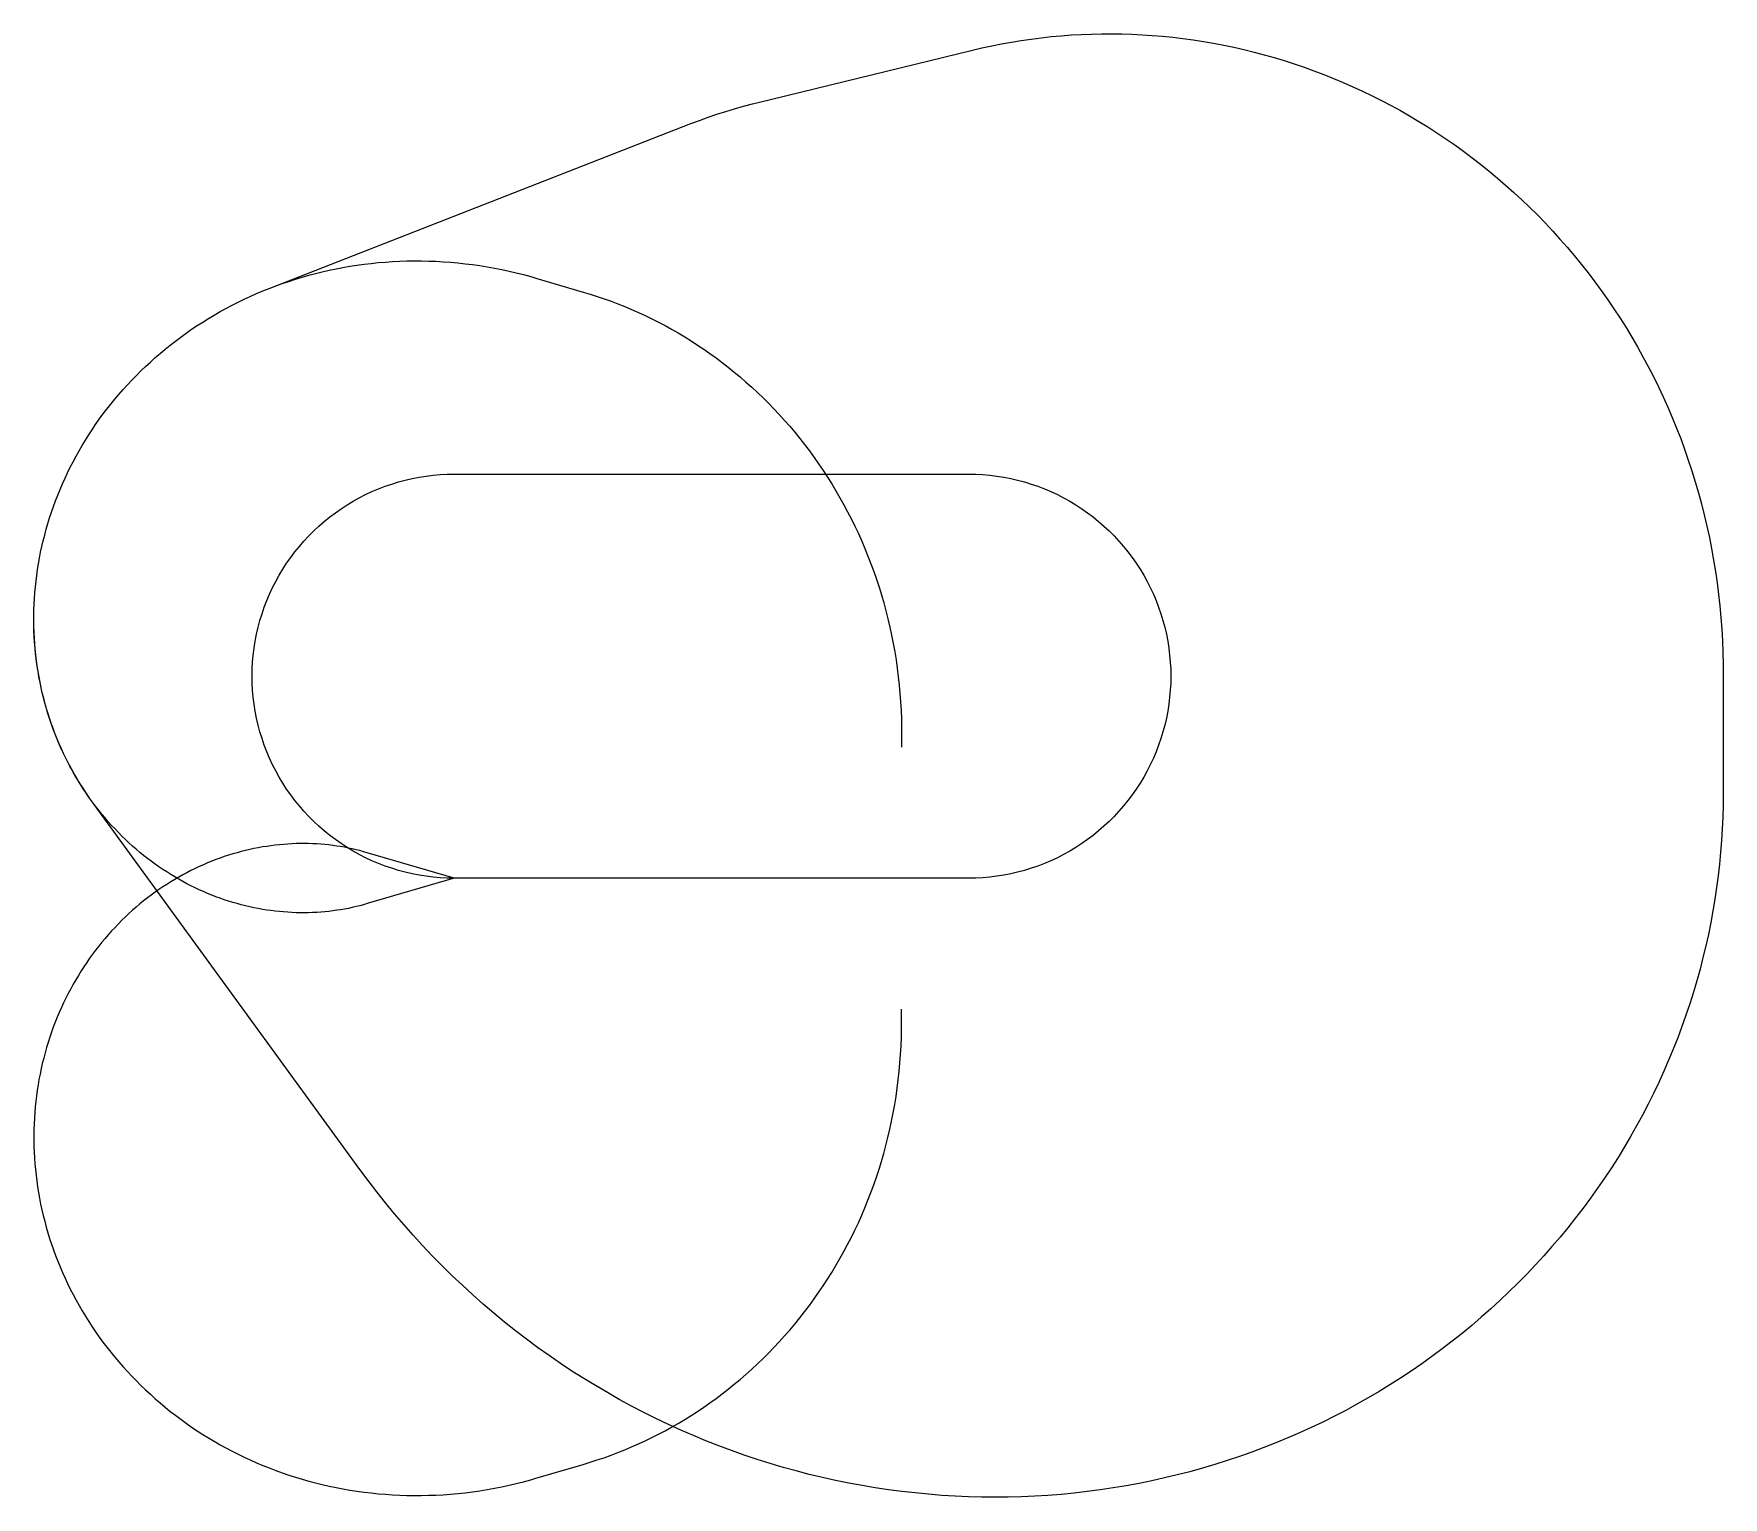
# Model space of a CAD drawing. Header units: metres. Extents: x -5281 to 15943, y -7779 to 10611.
import ezdxf

# ---------------------------------------------------------------- set-up
doc = ezdxf.new("R2010")
doc.units = ezdxf.units.M

msp = doc.modelspace()

# ---------------------------------------------------------------- linework, layer by layer
at = {"layer": 'NorminalTrack', "color": 1}
msp.add_lwpolyline([(0, 0), (0, 0), (-89, 2), (-177, 6), (-265, 14), (-353, 25), (-441, 39), (-528, 55), (-614, 75), (-700, 98), (-784, 124), (-868, 153), (-951, 185), (-1033, 219), (-1113, 257), (-1192, 297), (-1269, 340), (-1345, 386), (-1420, 434), (-1492, 485), (-1563, 538), (-1632, 594), (-1699, 652), (-1763, 712), (-1826, 775), (-1887, 840), (-1945, 907), (-2000, 976), (-2054, 1046), (-2105, 1119), (-2153, 1193), (-2198, 1269), (-2241, 1347), (-2282, 1426), (-2319, 1506), (-2354, 1588), (-2385, 1670), (-2414, 1754), (-2440, 1839), (-2463, 1924), (-2483, 2011), (-2500, 2098), (-2514, 2185), (-2525, 2273), (-2532, 2361), (-2537, 2450), (-2539, 2539), (-2537, 2627), (-2532, 2716), (-2525, 2804), (-2514, 2892), (-2500, 2979), (-2483, 3066), (-2463, 3153), (-2440, 3238), (-2414, 3323), (-2385, 3407), (-2354, 3490), (-2319, 3571), (-2282, 3651), (-2241, 3730), (-2198, 3808), (-2153, 3884), (-2105, 3958), (-2054, 4031), (-2000, 4101), (-1945, 4170), (-1887, 4237), (-1826, 4302), (-1763, 4365), (-1699, 4425), (-1632, 4483), (-1563, 4539), (-1492, 4592), (-1420, 4643), (-1345, 4691), (-1269, 4737), (-1192, 4780), (-1113, 4820), (-1033, 4858), (-951, 4892), (-868, 4924), (-784, 4953), (-700, 4979), (-614, 5002), (-528, 5022), (-441, 5039), (-353, 5052), (-265, 5063), (-177, 5071), (-89, 5076), (0, 5077), (0, 5077), (6465, 5077), (6465, 5077), (6553, 5076), (6642, 5071), (6730, 5063), (6818, 5052), (6906, 5039), (6993, 5022), (7079, 5002), (7164, 4979), (7249, 4953), (7333, 4924), (7416, 4892), (7497, 4858), (7578, 4820), (7657, 4780), (7734, 4737), (7810, 4691), (7884, 4643), (7957, 4592), (8028, 4539), (8097, 4483), (8163, 4425), (8228, 4365), (8291, 4302), (8351, 4237), (8409, 4170), (8465, 4101), (8519, 4031), (8569, 3958), (8618, 3884), (8663, 3808), (8706, 3730), (8746, 3651), (8784, 3571), (8818, 3490), (8850, 3407), (8879, 3323), (8905, 3238), (8928, 3153), (8948, 3066), (8965, 2979), (8979, 2892), (8989, 2804), (8997, 2716), (9002, 2627), (9003, 2539), (9002, 2450), (8997, 2361), (8989, 2273), (8979, 2185), (8965, 2098), (8948, 2011), (8928, 1924), (8905, 1839), (8879, 1754), (8850, 1670), (8818, 1588), (8784, 1506), (8746, 1426), (8706, 1347), (8663, 1269), (8618, 1193), (8569, 1119), (8519, 1046), (8465, 976), (8409, 907), (8351, 840), (8291, 775), (8228, 712), (8163, 652), (8097, 594), (8028, 538), (7957, 485), (7884, 434), (7810, 386), (7734, 340), (7657, 297), (7578, 257), (7497, 219), (7416, 185), (7333, 153), (7249, 124), (7164, 98), (7079, 75), (6993, 55), (6906, 39), (6818, 25), (6730, 14), (6642, 6), (6553, 2), (6465, 0), (0, 0)], dxfattribs=at)
at = {"layer": 'WindSpiral', "color": 5}
for points in [[(0, 0), (-1091, -320), (-1138, -333), (-1185, -346), (-1232, -358), (-1280, -368), (-1329, -379), (-1377, -388), (-1426, -396), (-1476, -404), (-1525, -411), (-1575, -417), (-1626, -422), (-1676, -426), (-1727, -430), (-1778, -432), (-1830, -434), (-1882, -435), (-1934, -435), (-1986, -434), (-2038, -432), (-2091, -429), (-2143, -425), (-2196, -420), (-2249, -415), (-2302, -408), (-2355, -400), (-2408, -392), (-2462, -382), (-2515, -372), (-2568, -360), (-2622, -348), (-2675, -334), (-2728, -320), (-2781, -305), (-2834, -288), (-2888, -271), (-2941, -252), (-2993, -233), (-3046, -213), (-3099, -191), (-3151, -169), (-3203, -145), (-3255, -121), (-3307, -96), (-3358, -69), (-3409, -42), (-3460, -14), (-3511, 16), (-3561, 46), (-3611, 78), (-3660, 110), (-3709, 143), (-3758, 177), (-3806, 213), (-3854, 249), (-3902, 286), (-3948, 324), (-3995, 363), (-4041, 403), (-4086, 444), (-4131, 486), (-4175, 529), (-4218, 573), (-4261, 618), (-4303, 663), (-4345, 710), (-4386, 757), (-4426, 805), (-4466, 854), (-4505, 904), (-4543, 955), (-4580, 1007), (-4616, 1059), (-4652, 1112), (-4687, 1166), (-4721, 1221), (-4754, 1277), (-4787, 1333), (-4818, 1390), (-4849, 1448), (-4878, 1507), (-4907, 1566), (-4935, 1626), (-4962, 1687), (-4988, 1748), (-5012, 1810), (-5036, 1872), (-5059, 1936), (-5081, 1999), (-5101, 2064), (-5121, 2129), (-5140, 2194), (-5157, 2260), (-5174, 2327), (-5189, 2393), (-5203, 2461), (-5216, 2529), (-5228, 2597), (-5239, 2666), (-5248, 2735), (-5257, 2804), (-5264, 2874), (-5270, 2945), (-5274, 3015), (-5278, 3086), (-5280, 3157), (-5281, 3228), (-5281, 3300), (-5280, 3371), (-5277, 3443), (-5273, 3515), (-5268, 3588), (-5261, 3660), (-5253, 3732), (-5244, 3805), (-5234, 3877), (-5222, 3950), (-5209, 4022), (-5195, 4095), (-5179, 4167), (-5162, 4240), (-5144, 4312), (-5125, 4384), (-5104, 4456), (-5082, 4528), (-5058, 4600), (-5033, 4671), (-5007, 4743), (-4980, 4814), (-4951, 4884), (-4921, 4955), (-4889, 5025), (-4857, 5094), (-4823, 5164), (-4787, 5232), (-4751, 5301), (-4713, 5369), (-4674, 5436), (-4633, 5503), (-4591, 5570), (-4548, 5636), (-4504, 5701), (-4459, 5766), (-4412, 5830), (-4364, 5893), (-4314, 5956), (-4264, 6018), (-4212, 6079), (-4159, 6140), (-4105, 6200), (-4050, 6259), (-3993, 6317), (-3936, 6374), (-3877, 6431), (-3817, 6486), (-3756, 6541), (-3694, 6595), (-3630, 6648), (-3566, 6700), (-3501, 6750), (-3434, 6800), (-3367, 6849), (-3298, 6897), (-3229, 6943), (-3158, 6989), (-3087, 7033), (-3014, 7076), (-2941, 7119), (-2867, 7159), (-2791, 7199), (-2715, 7238), (-2638, 7275), (-2561, 7311), (-2482, 7346), (-2403, 7379), (-2323, 7411), (-2323, 7411), (2973, 9482), (3081, 9523), (3190, 9562), (3300, 9600), (3411, 9635), (3523, 9669), (3635, 9701), (3748, 9731), (3820, 9749), (6510, 10406), (6631, 10434), (6753, 10461), (6876, 10485), (7000, 10507), (7124, 10527), (7248, 10545), (7373, 10561), (7499, 10575), (7625, 10586), (7751, 10596), (7878, 10603), (8005, 10608), (8132, 10610), (8260, 10611), (8387, 10609), (8515, 10605), (8643, 10599), (8771, 10590), (8900, 10580), (9028, 10567), (9156, 10552), (9284, 10534), (9412, 10514), (9540, 10492), (9668, 10468), (9795, 10441), (9922, 10412), (10049, 10381), (10176, 10348), (10302, 10312), (10427, 10274), (10553, 10234), (10677, 10192), (10801, 10147), (10925, 10100), (11048, 10051), (11170, 10000), (11292, 9946), (11412, 9891), (11532, 9833), (11652, 9773), (11770, 9710), (11887, 9646), (12003, 9579), (12119, 9510), (12233, 9440), (12347, 9367), (12459, 9292), (12570, 9214), (12680, 9135), (12788, 9054), (12896, 8971), (13002, 8886), (13106, 8798), (13210, 8709), (13312, 8618), (13412, 8525), (13511, 8430), (13609, 8334), (13705, 8235), (13799, 8135), (13892, 8032), (13983, 7928), (14072, 7823), (14160, 7715), (14246, 7606), (14330, 7495), (14412, 7383), (14493, 7269), (14571, 7153), (14648, 7036), (14723, 6918), (14796, 6798), (14866, 6676), (14935, 6553), (15002, 6429), (15066, 6303), (15129, 6176), (15189, 6048), (15247, 5919), (15304, 5788), (15357, 5656), (15409, 5523), (15458, 5389), (15505, 5254), (15550, 5118), (15593, 4981), (15633, 4843), (15671, 4704), (15706, 4565), (15739, 4424), (15770, 4283), (15798, 4141), (15823, 3998), (15847, 3855), (15868, 3711), (15886, 3566), (15902, 3421), (15915, 3276), (15926, 3130), (15934, 2984), (15940, 2837), (15943, 2690), (15943, 2585), (15943, 1063), (15942, 916), (15938, 768), (15932, 621), (15923, 473), (15911, 325), (15897, 178), (15880, 30), (15861, -118), (15839, -265), (15814, -412), (15787, -559), (15757, -706), (15724, -852), (15689, -998), (15652, -1144), (15611, -1289), (15569, -1433), (15523, -1578), (15475, -1721), (15425, -1864), (15372, -2006), (15316, -2147), (15258, -2288), (15197, -2427), (15134, -2566), (15068, -2704), (15000, -2841), (14929, -2977), (14856, -3112), (14780, -3245), (14702, -3378), (14622, -3509), (14539, -3639), (14453, -3768), (14366, -3896), (14276, -4022), (14183, -4146), (14089, -4270), (13992, -4392), (13893, -4512), (13792, -4630), (13688, -4747), (13582, -4863), (13475, -4976), (13365, -5088), (13252, -5198), (13138, -5307), (13022, -5413), (12904, -5518), (12784, -5620), (12662, -5721), (12538, -5820), (12412, -5916), (12284, -6011), (12155, -6103), (12024, -6193), (11891, -6281), (11756, -6367), (11619, -6451), (11481, -6532), (11342, -6611), (11201, -6688), (11058, -6762), (10914, -6834), (10768, -6903), (10622, -6970), (10473, -7034), (10324, -7096), (10173, -7156), (10021, -7213), (9868, -7267), (9713, -7319), (9558, -7368), (9401, -7414), (9244, -7458), (9085, -7499), (8926, -7537), (8766, -7572), (8605, -7605), (8443, -7635), (8281, -7662), (8117, -7687), (7954, -7708), (7789, -7727), (7625, -7743), (7459, -7756), (7294, -7766), (7127, -7773), (6961, -7778), (6794, -7779), (6627, -7778), (6460, -7773), (6293, -7766), (6126, -7756), (5959, -7742), (5791, -7726), (5624, -7707), (5457, -7685), (5291, -7660), (5124, -7633), (4958, -7602), (4792, -7568), (4626, -7531), (4461, -7492), (4297, -7449), (4133, -7404), (3969, -7355), (3807, -7304), (3645, -7250), (3483, -7193), (3323, -7133), (3163, -7070), (3005, -7004), (2847, -6936), (2691, -6864), (2535, -6790), (2381, -6713), (2227, -6633), (2075, -6551), (1925, -6465), (1775, -6377), (1627, -6287), (1480, -6193), (1335, -6097), (1192, -5998), (1049, -5897), (909, -5793), (770, -5687), (633, -5578), (498, -5466), (364, -5352), (233, -5235), (103, -5116), (-25, -4995), (-151, -4871), (-275, -4745), (-397, -4617), (-516, -4486), (-634, -4354), (-749, -4219), (-862, -4081), (-973, -3942), (-1082, -3801), (-1184, -3662), (-4555, 971), (-4592, 1023), (-4628, 1076), (-4663, 1129), (-4698, 1184), (-4732, 1239), (-4765, 1295), (-4797, 1351), (-4828, 1409), (-4858, 1467), (-4888, 1526), (-4916, 1585), (-4944, 1645), (-4970, 1706), (-4996, 1768), (-5020, 1830), (-5044, 1892), (-5066, 1956), (-5087, 2020), (-5108, 2084), (-5127, 2149), (-5145, 2215), (-5163, 2281), (-5179, 2348), (-5194, 2415), (-5207, 2483), (-5220, 2551), (-5231, 2619), (-5242, 2688), (-5251, 2757), (-5259, 2827), (-5266, 2897), (-5271, 2967), (-5276, 3038), (-5279, 3108), (-5281, 3180), (-5281, 3251), (-5281, 3253)], [(0, 0), (-1091, -320), (-1138, -333), (-1185, -346), (-1232, -358), (-1280, -368), (-1329, -379), (-1377, -388), (-1426, -396), (-1476, -404), (-1525, -411), (-1575, -417), (-1626, -422), (-1676, -426), (-1727, -430), (-1778, -432), (-1830, -434), (-1882, -435), (-1934, -435), (-1986, -434), (-2038, -432), (-2091, -429), (-2143, -425), (-2196, -420), (-2249, -415), (-2302, -408), (-2355, -400), (-2408, -392), (-2462, -382), (-2515, -372), (-2568, -360), (-2622, -348), (-2675, -334), (-2728, -320), (-2781, -305), (-2834, -288), (-2888, -271), (-2941, -252), (-2993, -233), (-3046, -213), (-3099, -191), (-3151, -169), (-3203, -145), (-3255, -121), (-3307, -96), (-3358, -69), (-3409, -42), (-3460, -14), (-3511, 16), (-3561, 46), (-3611, 78), (-3660, 110), (-3709, 143), (-3758, 177), (-3806, 213), (-3854, 249), (-3902, 286), (-3948, 324), (-3995, 363), (-4041, 403), (-4086, 444), (-4131, 486), (-4175, 529), (-4218, 573), (-4261, 618), (-4303, 663), (-4345, 710), (-4386, 757), (-4426, 805), (-4466, 854), (-4505, 904), (-4543, 955), (-4580, 1007), (-4616, 1059), (-4652, 1112), (-4687, 1166), (-4721, 1221), (-4754, 1277), (-4787, 1333), (-4818, 1390), (-4849, 1448), (-4878, 1507), (-4907, 1566), (-4935, 1626), (-4962, 1687), (-4988, 1748), (-5012, 1810), (-5036, 1872), (-5059, 1936), (-5081, 1999), (-5101, 2064), (-5121, 2129), (-5140, 2194), (-5157, 2260), (-5174, 2327), (-5189, 2393), (-5203, 2461), (-5216, 2529), (-5228, 2597), (-5239, 2666), (-5248, 2735), (-5257, 2804), (-5264, 2874), (-5270, 2945), (-5274, 3015), (-5278, 3086), (-5280, 3157), (-5281, 3228), (-5281, 3300), (-5280, 3371), (-5277, 3443), (-5273, 3515), (-5268, 3588), (-5261, 3660), (-5253, 3732), (-5244, 3805), (-5234, 3877), (-5222, 3950), (-5209, 4022), (-5195, 4095), (-5179, 4167), (-5162, 4240), (-5144, 4312), (-5125, 4384), (-5104, 4456), (-5082, 4528), (-5058, 4600), (-5033, 4671), (-5007, 4743), (-4980, 4814), (-4951, 4884), (-4921, 4955), (-4889, 5025), (-4857, 5094), (-4823, 5164), (-4787, 5232), (-4751, 5301), (-4713, 5369), (-4674, 5436), (-4633, 5503), (-4591, 5570), (-4548, 5636), (-4504, 5701), (-4459, 5766), (-4412, 5830), (-4364, 5893), (-4314, 5956), (-4264, 6018), (-4212, 6079), (-4159, 6140), (-4105, 6200), (-4050, 6259), (-3993, 6317), (-3936, 6374), (-3877, 6431), (-3817, 6486), (-3756, 6541), (-3694, 6595), (-3630, 6648), (-3566, 6700), (-3501, 6750), (-3434, 6800), (-3367, 6849), (-3298, 6897), (-3229, 6943), (-3158, 6989), (-3087, 7033), (-3014, 7076), (-2941, 7119), (-2867, 7159), (-2791, 7199), (-2715, 7238), (-2638, 7275), (-2561, 7311), (-2482, 7346), (-2403, 7379), (-2323, 7411), (-2242, 7442), (-2160, 7472), (-2078, 7500), (-1995, 7526), (-1911, 7552), (-1827, 7576), (-1742, 7598), (-1657, 7619), (-1570, 7639), (-1484, 7657), (-1397, 7674), (-1309, 7689), (-1221, 7703), (-1132, 7715), (-1043, 7726), (-954, 7735), (-864, 7742), (-774, 7748), (-684, 7753), (-593, 7756), (-503, 7757), (-411, 7757), (-320, 7755), (-229, 7752), (-137, 7747), (-45, 7740), (47, 7732), (138, 7722), (230, 7710), (322, 7697), (414, 7682), (506, 7666), (598, 7648), (689, 7628), (781, 7607), (872, 7584), (963, 7559), (1027, 7541), (1622, 7366), (1710, 7340), (1797, 7311), (1885, 7282), (1971, 7250), (2058, 7217), (2144, 7183), (2229, 7147), (2314, 7109), (2399, 7070), (2483, 7029), (2567, 6987), (2650, 6943), (2732, 6898), (2814, 6851), (2896, 6802), (2976, 6752), (3056, 6700), (3135, 6647), (3213, 6593), (3291, 6537), (3368, 6479), (3444, 6420), (3519, 6360), (3593, 6298), (3666, 6235), (3738, 6170), (3810, 6104), (3880, 6036), (3949, 5967), (4017, 5897), (4085, 5825), (4150, 5753), (4215, 5678), (4279, 5603), (4341, 5526), (4403, 5448), (4463, 5369), (4522, 5288), (4579, 5207), (4635, 5124), (4690, 5040), (4744, 4955), (4796, 4869), (4846, 4781), (4896, 4693), (4943, 4604), (4990, 4513), (5035, 4422), (5078, 4330), (5120, 4236), (5160, 4142), (5199, 4047), (5236, 3951), (5271, 3854), (5305, 3757), (5338, 3658), (5368, 3559), (5397, 3459), (5424, 3359), (5450, 3257), (5474, 3155), (5496, 3053), (5516, 2950), (5535, 2846), (5551, 2742), (5566, 2637), (5580, 2532), (5591, 2427), (5600, 2321), (5608, 2214), (5614, 2108), (5618, 2001), (5620, 1894), (5620, 1786), (5619, 1678), (5618, 1646)], [(0, 0), (-1091, 320), (-1138, 333), (-1185, 346), (-1232, 358), (-1280, 368), (-1329, 379), (-1377, 388), (-1426, 396), (-1476, 404), (-1525, 411), (-1575, 417), (-1626, 422), (-1676, 426), (-1727, 430), (-1778, 432), (-1830, 434), (-1882, 435), (-1934, 435), (-1986, 434), (-2038, 432), (-2091, 429), (-2143, 425), (-2196, 420), (-2249, 415), (-2302, 408), (-2355, 400), (-2408, 392), (-2462, 382), (-2515, 372), (-2568, 360), (-2622, 348), (-2675, 334), (-2728, 320), (-2781, 305), (-2834, 288), (-2888, 271), (-2941, 252), (-2993, 233), (-3046, 213), (-3099, 191), (-3151, 169), (-3203, 145), (-3255, 121), (-3307, 96), (-3358, 69), (-3409, 42), (-3460, 14), (-3511, -16), (-3561, -46), (-3611, -78), (-3660, -110), (-3709, -143), (-3758, -177), (-3806, -213), (-3854, -249), (-3902, -286), (-3948, -324), (-3995, -363), (-4041, -403), (-4086, -444), (-4131, -486), (-4175, -529), (-4218, -573), (-4261, -618), (-4303, -663), (-4345, -710), (-4386, -757), (-4426, -805), (-4466, -854), (-4505, -904), (-4543, -955), (-4580, -1007), (-4616, -1059), (-4652, -1112), (-4687, -1166), (-4721, -1221), (-4754, -1277), (-4787, -1333), (-4818, -1390), (-4849, -1448), (-4878, -1507), (-4907, -1566), (-4935, -1626), (-4962, -1687), (-4988, -1748), (-5012, -1810), (-5036, -1872), (-5059, -1936), (-5081, -1999), (-5101, -2064), (-5121, -2129), (-5140, -2194), (-5157, -2260), (-5174, -2327), (-5189, -2393), (-5203, -2461), (-5216, -2529), (-5228, -2597), (-5239, -2666), (-5248, -2735), (-5257, -2804), (-5264, -2874), (-5270, -2945), (-5274, -3015), (-5278, -3086), (-5280, -3157), (-5281, -3228), (-5281, -3300), (-5280, -3371), (-5277, -3443), (-5273, -3515), (-5268, -3588), (-5261, -3660), (-5253, -3732), (-5244, -3805), (-5234, -3877), (-5222, -3950), (-5209, -4022), (-5195, -4095), (-5179, -4167), (-5162, -4240), (-5144, -4312), (-5125, -4384), (-5104, -4456), (-5082, -4528), (-5058, -4600), (-5033, -4671), (-5007, -4743), (-4980, -4814), (-4951, -4884), (-4921, -4955), (-4889, -5025), (-4857, -5094), (-4823, -5164), (-4787, -5232), (-4751, -5301), (-4713, -5369), (-4674, -5436), (-4633, -5503), (-4591, -5570), (-4548, -5636), (-4504, -5701), (-4459, -5766), (-4412, -5830), (-4364, -5893), (-4314, -5956), (-4264, -6018), (-4212, -6079), (-4159, -6140), (-4105, -6200), (-4050, -6259), (-3993, -6317), (-3936, -6374), (-3877, -6431), (-3817, -6486), (-3756, -6541), (-3694, -6595), (-3630, -6648), (-3566, -6700), (-3501, -6750), (-3434, -6800), (-3367, -6849), (-3298, -6897), (-3229, -6943), (-3158, -6989), (-3087, -7033), (-3014, -7076), (-2941, -7119), (-2867, -7159), (-2791, -7199), (-2715, -7238), (-2638, -7275), (-2561, -7311), (-2482, -7346), (-2403, -7379), (-2323, -7411), (-2242, -7442), (-2160, -7472), (-2078, -7500), (-1995, -7526), (-1911, -7552), (-1827, -7576), (-1742, -7598), (-1657, -7619), (-1570, -7639), (-1484, -7657), (-1397, -7674), (-1309, -7689), (-1221, -7703), (-1132, -7715), (-1043, -7726), (-954, -7735), (-864, -7742), (-774, -7748), (-684, -7753), (-593, -7756), (-503, -7757), (-411, -7757), (-320, -7755), (-229, -7752), (-137, -7747), (-45, -7740), (47, -7732), (138, -7722), (230, -7710), (322, -7697), (414, -7682), (506, -7666), (598, -7648), (689, -7628), (781, -7607), (872, -7584), (963, -7559), (1027, -7541), (1622, -7366), (1710, -7340), (1797, -7311), (1885, -7282), (1971, -7250), (2058, -7217), (2144, -7183), (2229, -7147), (2314, -7109), (2399, -7070), (2483, -7029), (2567, -6987), (2650, -6943), (2732, -6898), (2814, -6851), (2896, -6802), (2976, -6752), (3056, -6700), (3135, -6647), (3213, -6593), (3291, -6537), (3368, -6479), (3444, -6420), (3519, -6360), (3593, -6298), (3666, -6235), (3738, -6170), (3810, -6104), (3880, -6036), (3949, -5967), (4017, -5897), (4085, -5825), (4150, -5753), (4215, -5678), (4279, -5603), (4341, -5526), (4403, -5448), (4463, -5369), (4522, -5288), (4579, -5207), (4635, -5124), (4690, -5040), (4744, -4955), (4796, -4869), (4846, -4781), (4896, -4693), (4943, -4604), (4990, -4513), (5035, -4422), (5078, -4330), (5120, -4236), (5160, -4142), (5199, -4047), (5236, -3951), (5271, -3854), (5305, -3757), (5338, -3658), (5368, -3559), (5397, -3459), (5424, -3359), (5450, -3257), (5474, -3155), (5496, -3053), (5516, -2950), (5535, -2846), (5551, -2742), (5566, -2637), (5580, -2532), (5591, -2427), (5600, -2321), (5608, -2214), (5614, -2108), (5618, -2001), (5620, -1894), (5620, -1786), (5619, -1678), (5618, -1646)]]:
    msp.add_lwpolyline(points, dxfattribs=at)

doc.saveas('drawing.dxf')
